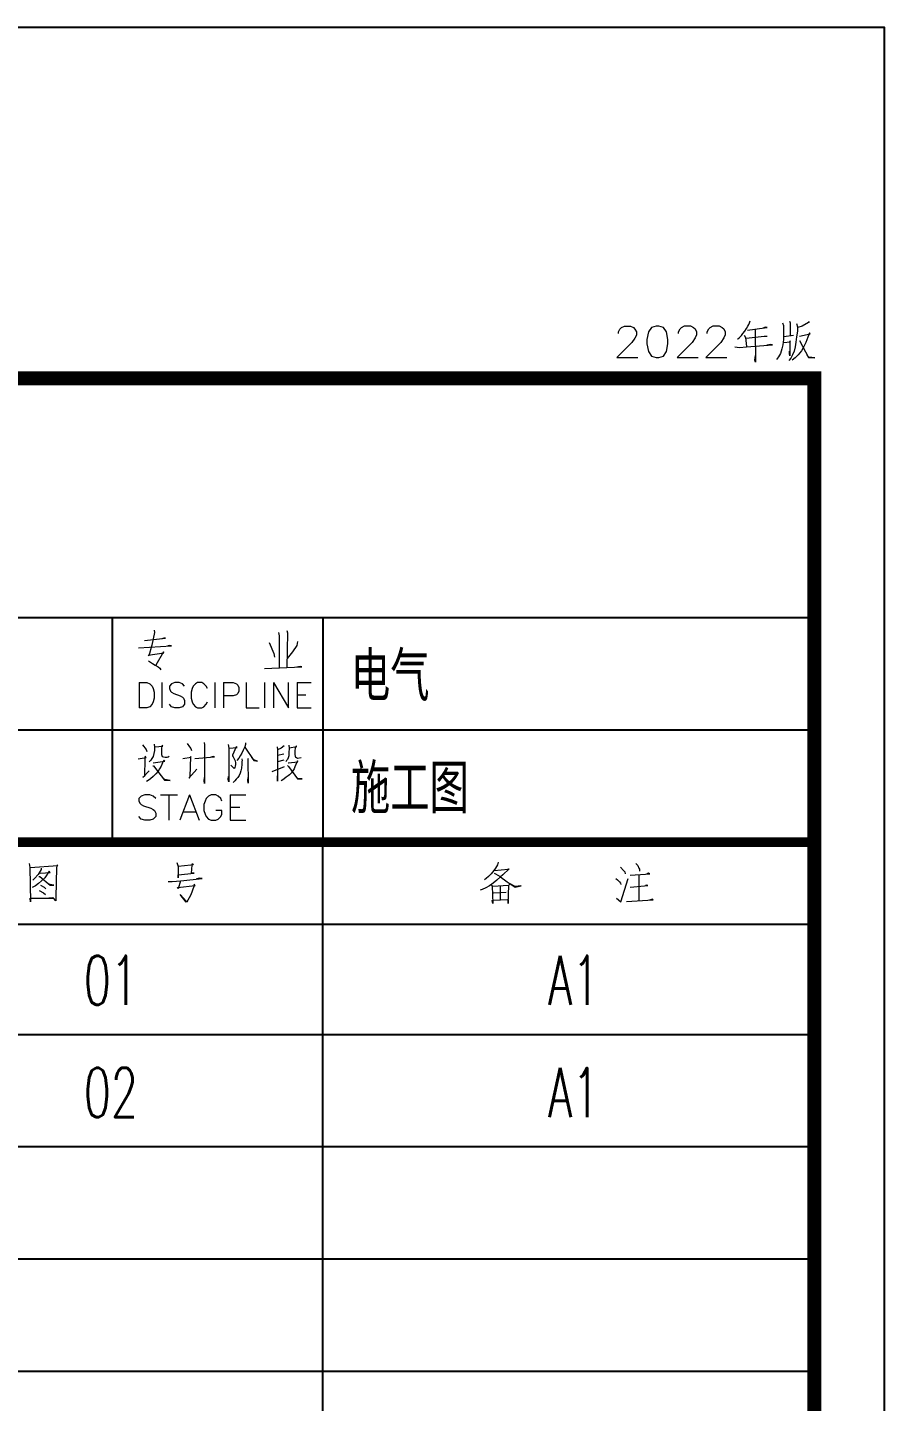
# Model space of a CAD drawing. Extents: x -809667 to 586099, y 3084146 to 3634412.
# Drawn here: x 380592.55 to 380623.06, y 3087190.03 to 3087238.97 of the extents above; entities that cross this region are included whole.
import ezdxf

# ---------------------------------------------------------------- set-up
doc = ezdxf.new("R2010")
doc.units = 0
doc.header["$LTSCALE"] = 0.5
doc.layers.add('PUB_TITLE', color=4, linetype='CONTINUOUS')
doc.layers.add('TEL_TEXT', color=7, linetype='CONTINUOUS')
doc.styles.add('_TEL_DIM', font='SIMPLEX', dxfattribs={"width": 0.8, "height": 3.5, "bigfont": 'HZTXT'})

msp = doc.modelspace()

# ---------------------------------------------------------------- linework, layer by layer
at = {"layer": 'PUB_TITLE'}
msp.add_lwpolyline([(380518.065, 3087090.467), (380623.065, 3087090.467), (380623.065, 3087238.967), (380518.065, 3087238.967)], close=True, dxfattribs=at)
at = {"layer": 'PUB_TITLE', "color": 140, "lineweight": 0}
for points in [[(380613.592, 3087228.067), (380613.592, 3087228.122), (380613.646, 3087228.225), (380613.7, 3087228.279), (380613.803, 3087228.333), (380614.02, 3087228.333), (380614.129, 3087228.279), (380614.178, 3087228.225), (380614.232, 3087228.122), (380614.232, 3087228.013), (380614.178, 3087227.905), (380614.075, 3087227.747), (380613.537, 3087227.21), (380614.286, 3087227.21)], [(380615.733, 3087228.068), (380615.733, 3087228.123), (380615.788, 3087228.23), (380615.84, 3087228.281), (380615.947, 3087228.337), (380616.16, 3087228.337), (380616.267, 3087228.281), (380616.323, 3087228.23), (380616.374, 3087228.123), (380616.374, 3087228.016), (380616.323, 3087227.909), (380616.216, 3087227.747), (380615.681, 3087227.213), (380616.43, 3087227.213)], [(380616.751, 3087228.068), (380616.751, 3087228.123), (380616.806, 3087228.23), (380616.858, 3087228.281), (380616.964, 3087228.337), (380617.178, 3087228.337), (380617.285, 3087228.281), (380617.341, 3087228.23), (380617.392, 3087228.123), (380617.392, 3087228.016), (380617.341, 3087227.909), (380617.234, 3087227.747), (380616.699, 3087227.213), (380617.447, 3087227.213)], [(380617.835, 3087227.877), (380617.846, 3087227.877), (380617.906, 3087227.921), (380617.976, 3087227.991), (380618.025, 3087228.062), (380618.096, 3087228.149), (380618.155, 3087228.241), (380618.204, 3087228.333), (380618.237, 3087228.393), (380618.264, 3087228.442), (380618.286, 3087228.523)], [(380618.193, 3087228.181), (380618.79, 3087228.263), (380618.888, 3087228.279), (380618.817, 3087228.29), (380618.747, 3087228.252)], [(380618.465, 3087228.219), (380618.475, 3087227.047), (380618.448, 3087227.118), (380618.475, 3087227.286)], [(380619.43, 3087228.442), (380619.463, 3087228.35), (380619.463, 3087228.062), (380619.463, 3087227.85), (380619.441, 3087227.66), (380619.409, 3087227.519), (380619.36, 3087227.357), (380619.289, 3087227.237), (380619.219, 3087227.145)], [(380619.935, 3087228.42), (380619.962, 3087228.301), (380619.962, 3087228.149), (380619.935, 3087227.948), (380619.913, 3087227.758), (380619.881, 3087227.59), (380619.843, 3087227.438), (380619.794, 3087227.308), (380619.734, 3087227.188), (380619.664, 3087227.107)], [(380619.68, 3087228.512), (380619.702, 3087228.442), (380619.702, 3087227.991)], [(380620.044, 3087227.97), (380620.424, 3087228.051), (380620.396, 3087228.089), (380620.337, 3087227.932), (380620.266, 3087227.747), (380620.196, 3087227.606), (380620.114, 3087227.449), (380619.995, 3087227.308), (380619.881, 3087227.205), (380619.783, 3087227.118)], [(380620.386, 3087228.491), (380620.364, 3087228.453), (380620.136, 3087228.333), (380619.984, 3087228.279)], [(380617.732, 3087227.59), (380617.906, 3087227.568), (380618.155, 3087227.59), (380619.078, 3087227.66), (380619.007, 3087227.677), (380618.877, 3087227.65)], [(380618.888, 3087227.959), (380618.779, 3087227.959), (380618.134, 3087227.888), (380618.085, 3087227.991), (380618.117, 3087227.921), (380618.155, 3087227.606)], [(380619.463, 3087227.747), (380619.713, 3087227.769), (380619.691, 3087227.807), (380619.691, 3087227.275), (380619.68, 3087227.346), (380619.68, 3087227.438)], [(380619.479, 3087227.959), (380619.821, 3087228.008)], [(380620.033, 3087227.818), (380620.364, 3087227.215), (380620.586, 3087227.205), (380620.375, 3087227.226), (380620.315, 3087227.297)], [(380597.059, 3087217.503), (380597.07, 3087217.411), (380596.978, 3087216.971), (380596.869, 3087216.586), (380596.848, 3087216.608), (380597.412, 3087216.689), (380597.401, 3087216.727), (380597.119, 3087216.255)], [(380601.49, 3087217.411), (380601.511, 3087217.302), (380601.511, 3087216.157)], [(380601.783, 3087217.492), (380601.81, 3087217.4), (380601.783, 3087216.168)], [(380596.506, 3087216.868), (380597.683, 3087216.939), (380597.624, 3087216.95), (380597.553, 3087216.939)], [(380596.717, 3087217.129), (380597.461, 3087217.21), (380597.412, 3087217.21), (380597.331, 3087217.188)], [(380601.159, 3087217.058), (380601.322, 3087216.667), (380601.349, 3087216.537)], [(380602.163, 3087217.101), (380602.141, 3087216.95), (380601.984, 3087216.727), (380601.794, 3087216.488)], [(380596.859, 3087216.407), (380597, 3087216.315), (380597.097, 3087216.255), (380597.2, 3087216.195), (380597.26, 3087216.146), (380597.298, 3087216.087)], [(380600.996, 3087216.136), (380602.325, 3087216.195), (380602.266, 3087216.206), (380602.141, 3087216.184)], [(380596.526, 3087215.631), (380596.526, 3087214.73)], [(380596.526, 3087215.631), (380596.797, 3087215.631), (380596.911, 3087215.587), (380596.992, 3087215.506), (380597.03, 3087215.419), (380597.068, 3087215.289), (380597.068, 3087215.077), (380597.03, 3087214.947), (380596.992, 3087214.86), (380596.911, 3087214.774), (380596.797, 3087214.73), (380596.526, 3087214.73)], [(380597.334, 3087215.631), (380597.334, 3087214.73)], [(380598.148, 3087215.506), (380598.067, 3087215.587), (380597.953, 3087215.631), (380597.801, 3087215.631), (380597.682, 3087215.587), (380597.606, 3087215.506), (380597.606, 3087215.419), (380597.644, 3087215.332), (380597.682, 3087215.289), (380597.763, 3087215.246), (380597.991, 3087215.159), (380598.067, 3087215.115), (380598.11, 3087215.077), (380598.148, 3087214.991), (380598.148, 3087214.86), (380598.067, 3087214.774), (380597.953, 3087214.73), (380597.801, 3087214.73), (380597.682, 3087214.774), (380597.606, 3087214.86)], [(380598.957, 3087215.419), (380598.919, 3087215.506), (380598.837, 3087215.587), (380598.761, 3087215.631), (380598.609, 3087215.631), (380598.533, 3087215.587), (380598.452, 3087215.506), (380598.414, 3087215.419), (380598.376, 3087215.289), (380598.376, 3087215.077), (380598.414, 3087214.947), (380598.452, 3087214.86), (380598.533, 3087214.774), (380598.609, 3087214.73), (380598.761, 3087214.73), (380598.837, 3087214.774), (380598.919, 3087214.86), (380598.957, 3087214.947)], [(380599.223, 3087215.631), (380599.223, 3087214.73)], [(380599.532, 3087215.631), (380599.532, 3087214.73)], [(380599.532, 3087215.631), (380599.879, 3087215.631), (380599.999, 3087215.587), (380600.037, 3087215.544), (380600.075, 3087215.463), (380600.075, 3087215.332), (380600.037, 3087215.246), (380599.999, 3087215.202), (380599.879, 3087215.159), (380599.532, 3087215.159)], [(380600.34, 3087215.631), (380600.34, 3087214.73), (380600.807, 3087214.73)], [(380600.997, 3087215.631), (380600.997, 3087214.73)], [(380601.306, 3087215.631), (380601.306, 3087214.73)], [(380601.306, 3087215.631), (380601.849, 3087214.73), (380601.849, 3087215.631)], [(380602.153, 3087215.631), (380602.153, 3087214.73)], [(380602.153, 3087215.631), (380602.658, 3087215.631)], [(380602.153, 3087215.202), (380602.462, 3087215.202)], [(380602.153, 3087214.73), (380602.658, 3087214.73)], [(380596.652, 3087213.416), (380596.78, 3087213.25), (380596.8, 3087213.18)], [(380597.066, 3087213.44), (380597.077, 3087213.334), (380597.077, 3087213.216), (380597.056, 3087213.109), (380597.024, 3087213.003), (380596.981, 3087212.932), (380596.939, 3087212.872), (380596.886, 3087212.813)], [(380597.087, 3087213.345), (380597.374, 3087213.369), (380597.353, 3087213.404), (380597.321, 3087213.31), (380597.321, 3087213.227), (380597.321, 3087213.157), (380597.321, 3087213.074), (380597.332, 3087213.038), (380597.353, 3087213.003), (380597.396, 3087212.991), (380597.449, 3087212.979), (380597.523, 3087212.979), (380597.566, 3087212.991), (380597.597, 3087213.015)], [(380598.24, 3087213.463), (380598.325, 3087213.345), (380598.368, 3087213.286), (380598.39, 3087213.216)], [(380598.846, 3087213.499), (380598.856, 3087213.416), (380598.856, 3087212.034), (380598.846, 3087212.129), (380598.856, 3087212.247)], [(380599.702, 3087213.428), (380599.722, 3087213.298), (380599.722, 3087212.093), (380599.702, 3087212.176), (380599.712, 3087212.282)], [(380600.318, 3087213.487), (380600.318, 3087213.428), (380600.286, 3087213.345), (380600.233, 3087213.227), (380600.18, 3087213.121), (380600.127, 3087213.026), (380600.074, 3087212.944), (380600.009, 3087212.861)], [(380601.853, 3087213.404), (380601.875, 3087213.298), (380601.863, 3087213.132), (380601.853, 3087213.026), (380601.832, 3087212.956), (380601.81, 3087212.897), (380601.779, 3087212.861), (380601.747, 3087212.813)], [(380596.493, 3087212.92), (380596.78, 3087212.967), (380596.737, 3087213.015), (380596.727, 3087212.92), (380596.715, 3087212.294), (380596.662, 3087212.247), (380596.886, 3087212.494)], [(380598.081, 3087212.932), (380598.378, 3087212.979), (380598.357, 3087213.003), (380598.336, 3087212.27), (380598.294, 3087212.223), (380598.581, 3087212.554)], [(380598.516, 3087212.932), (380599.207, 3087212.991), (380599.165, 3087213.003), (380599.08, 3087212.979)], [(380599.734, 3087213.298), (380600.021, 3087213.322), (380599.988, 3087213.345), (380599.85, 3087213.05), (380599.85, 3087213.026), (380599.872, 3087212.991), (380599.903, 3087212.944), (380599.925, 3087212.897), (380599.946, 3087212.849), (380599.956, 3087212.779), (380599.956, 3087212.72), (380599.946, 3087212.66), (380599.935, 3087212.613), (380599.914, 3087212.578), (380599.797, 3087212.696)], [(380600.18, 3087212.92), (380600.201, 3087212.849), (380600.18, 3087212.826), (380600.18, 3087212.731), (380600.169, 3087212.589), (380600.147, 3087212.494), (380600.127, 3087212.401), (380600.094, 3087212.318), (380600.041, 3087212.247), (380599.988, 3087212.188), (380599.935, 3087212.129), (380599.872, 3087212.07)], [(380600.297, 3087213.334), (380600.615, 3087212.861), (380600.743, 3087212.838), (380600.615, 3087212.885), (380600.541, 3087212.967)], [(380600.392, 3087212.932), (380600.413, 3087212.897), (380600.403, 3087212.885), (380600.413, 3087212.046), (380600.403, 3087212.141), (380600.413, 3087212.247)], [(380601.439, 3087213.345), (380601.45, 3087213.239), (380601.45, 3087212.117), (380601.45, 3087212.211), (380601.45, 3087212.306)], [(380601.694, 3087213.381), (380601.588, 3087213.298), (380601.46, 3087213.239)], [(380601.46, 3087213.05), (380601.684, 3087213.097)], [(380601.875, 3087213.31), (380602.14, 3087213.357), (380602.119, 3087213.369), (380602.087, 3087213.298), (380602.076, 3087213.204), (380602.076, 3087213.074), (380602.087, 3087213.015), (380602.097, 3087212.979), (380602.129, 3087212.967), (380602.172, 3087212.944), (380602.3, 3087212.967)], [(380597.024, 3087212.779), (380597.438, 3087212.838), (380597.406, 3087212.872), (380597.363, 3087212.779), (380597.31, 3087212.66), (380597.257, 3087212.566), (380597.204, 3087212.483), (380597.119, 3087212.377), (380597.024, 3087212.282), (380596.928, 3087212.2), (380596.853, 3087212.141), (380596.79, 3087212.105)], [(380597.013, 3087212.672), (380597.034, 3087212.672), (380597.428, 3087212.152), (380597.629, 3087212.141), (380597.428, 3087212.176), (380597.374, 3087212.223)], [(380601.269, 3087212.46), (380601.704, 3087212.648)], [(380601.684, 3087212.872), (380601.46, 3087212.813)], [(380601.832, 3087212.779), (380601.843, 3087212.779), (380602.182, 3087212.813), (380602.161, 3087212.849), (380602.108, 3087212.72), (380602.076, 3087212.637), (380602.044, 3087212.566), (380602.002, 3087212.494), (380601.949, 3087212.424), (380601.885, 3087212.353), (380601.832, 3087212.306), (380601.768, 3087212.259), (380601.694, 3087212.2), (380601.641, 3087212.164), (380601.588, 3087212.129)], [(380601.81, 3087212.684), (380601.843, 3087212.648), (380602.172, 3087212.2), (380602.331, 3087212.2), (380602.182, 3087212.211), (380602.129, 3087212.259)], [(380597.118, 3087211.501), (380597.032, 3087211.587), (380596.904, 3087211.629), (380596.733, 3087211.629), (380596.604, 3087211.587), (380596.518, 3087211.501), (380596.518, 3087211.415), (380596.562, 3087211.329), (380596.604, 3087211.287), (380596.689, 3087211.243), (380596.946, 3087211.158), (380597.032, 3087211.115), (380597.075, 3087211.072), (380597.118, 3087210.986), (380597.118, 3087210.858), (380597.032, 3087210.772), (380596.904, 3087210.729), (380596.733, 3087210.729), (380596.604, 3087210.772), (380596.518, 3087210.858)], [(380597.29, 3087211.629), (380597.889, 3087211.629)], [(380597.589, 3087211.629), (380597.589, 3087210.729)], [(380598.317, 3087211.629), (380597.974, 3087210.729)], [(380598.317, 3087211.629), (380598.66, 3087210.729)], [(380599.473, 3087211.415), (380599.431, 3087211.501), (380599.345, 3087211.587), (380599.259, 3087211.629), (380599.088, 3087211.629), (380599.002, 3087211.587), (380598.917, 3087211.501), (380598.874, 3087211.415), (380598.831, 3087211.287), (380598.831, 3087211.072), (380598.874, 3087210.944), (380598.917, 3087210.858), (380599.002, 3087210.772), (380599.088, 3087210.729), (380599.259, 3087210.729), (380599.345, 3087210.772), (380599.431, 3087210.858), (380599.473, 3087210.944), (380599.473, 3087211.072), (380599.259, 3087211.072)], [(380599.773, 3087211.629), (380599.773, 3087210.729)], [(380599.773, 3087211.629), (380600.33, 3087211.629)], [(380598.103, 3087211.03), (380598.531, 3087211.03)], [(380599.773, 3087211.201), (380600.116, 3087211.201)], [(380599.773, 3087210.729), (380600.33, 3087210.729)], [(380592.613, 3087209.194), (380592.64, 3087209.042), (380592.662, 3087207.821), (380592.651, 3087207.951), (380593.487, 3087207.951), (380593.427, 3087207.967), (380593.313, 3087207.951)], [(380592.651, 3087209.042), (380593.639, 3087209.112), (380593.606, 3087209.145), (380593.585, 3087209.042), (380593.568, 3087207.978), (380593.557, 3087207.859), (380593.476, 3087207.951)], [(380593.042, 3087209.025), (380593.042, 3087208.971), (380592.933, 3087208.792), (380592.803, 3087208.651), (380592.744, 3087208.591)], [(380597.871, 3087209.226), (380597.92, 3087209.085), (380597.92, 3087208.673), (380597.92, 3087208.781), (380598.485, 3087208.841), (380598.392, 3087208.841), (380598.414, 3087209.134), (380598.43, 3087209.183), (380598.452, 3087209.145), (380598.371, 3087209.134), (380597.92, 3087209.085)], [(380609.169, 3087208.944), (380609.668, 3087208.982), (380609.658, 3087208.982), (380609.701, 3087209.004), (380609.479, 3087208.781), (380609.397, 3087208.711), (380609.278, 3087208.602), (380609.267, 3087208.591), (380609.137, 3087208.483), (380608.996, 3087208.391), (380608.876, 3087208.32), (380608.746, 3087208.26), (380608.675, 3087208.239)], [(380609.31, 3087209.242), (380609.289, 3087209.145), (380609.218, 3087209.025), (380609.158, 3087208.944), (380609.066, 3087208.825), (380608.968, 3087208.722), (380608.887, 3087208.651), (380608.827, 3087208.602)], [(380613.662, 3087209.053), (380613.771, 3087208.944), (380613.814, 3087208.895), (380613.83, 3087208.825)], [(380614.216, 3087209.194), (380614.286, 3087209.112), (380614.324, 3087209.025), (380614.346, 3087208.982), (380614.346, 3087208.911)], [(380592.982, 3087208.852), (380593.026, 3087208.841), (380593.357, 3087208.873), (380593.324, 3087208.911), (380593.167, 3087208.684), (380593.053, 3087208.57), (380592.944, 3087208.472), (380592.841, 3087208.391), (380592.722, 3087208.331)], [(380592.955, 3087208.722), (380592.993, 3087208.722), (380593.357, 3087208.412), (380593.487, 3087208.412), (380593.357, 3087208.439), (380593.297, 3087208.461)], [(380597.557, 3087208.542), (380597.709, 3087208.542), (380598.013, 3087208.57), (380598.772, 3087208.651), (380598.685, 3087208.662), (380598.571, 3087208.64)], [(380598.002, 3087208.57), (380597.92, 3087208.282), (380597.899, 3087208.331), (380598.523, 3087208.401), (380598.485, 3087208.45), (380598.485, 3087208.401), (380598.414, 3087208.201), (380598.371, 3087208.07), (380598.311, 3087207.967), (380598.262, 3087207.88), (380598.23, 3087207.821), (380598.202, 3087207.81), (380597.991, 3087208.081), (380598.213, 3087207.837)], [(380609.169, 3087208.841), (380609.218, 3087208.825), (380609.386, 3087208.722), (380609.457, 3087208.662), (380609.538, 3087208.602), (380609.63, 3087208.532), (380609.913, 3087208.342), (380610.13, 3087208.391), (380610.113, 3087208.391), (380609.913, 3087208.369), (380609.739, 3087208.461), (380609.679, 3087208.401), (380609.115, 3087208.369), (380609.077, 3087208.401), (380609.099, 3087208.38), (380609.115, 3087207.766), (380609.099, 3087207.87), (380609.115, 3087207.88), (380609.126, 3087207.88), (380609.668, 3087207.908), (380609.668, 3087207.766), (380609.69, 3087208.401)], [(380613.499, 3087208.651), (380613.559, 3087208.602), (380613.63, 3087208.532), (380613.662, 3087208.483), (380613.673, 3087208.439)], [(380613.521, 3087207.951), (380613.673, 3087207.821), (380613.934, 3087208.651)], [(380614.015, 3087208.77), (380614.558, 3087208.814), (380614.715, 3087208.825), (380614.666, 3087208.841), (380614.606, 3087208.814)], [(380614.313, 3087208.781), (380614.313, 3087207.87)], [(380592.971, 3087208.222), (380593.123, 3087208.141), (380593.194, 3087208.081)], [(380593.015, 3087208.423), (380593.145, 3087208.342), (380593.205, 3087208.282)], [(380609.147, 3087208.141), (380609.598, 3087208.168)], [(380609.386, 3087208.391), (380609.386, 3087207.908)], [(380614.015, 3087208.342), (380614.525, 3087208.391), (380614.644, 3087208.401), (380614.606, 3087208.412), (380614.558, 3087208.401)], [(380613.885, 3087207.837), (380614.829, 3087207.891), (380614.807, 3087207.918), (380614.704, 3087207.88)]]:
    msp.add_lwpolyline(points, dxfattribs=at)
msp.add_lwpolyline([(380614.932, 3087228.333), (380614.769, 3087228.279), (380614.661, 3087228.122), (380614.606, 3087227.85), (380614.606, 3087227.693), (380614.661, 3087227.422), (380614.769, 3087227.264), (380614.932, 3087227.21), (380615.035, 3087227.21), (380615.198, 3087227.264), (380615.306, 3087227.422), (380615.355, 3087227.693), (380615.355, 3087227.85), (380615.306, 3087228.122), (380615.198, 3087228.279), (380615.035, 3087228.333), (380614.932, 3087228.333)], close=True, dxfattribs=at)
at = {"layer": 'PUB_TITLE', "const_width": 0.5}
msp.add_lwpolyline([(380520.565, 3087092.967), (380620.565, 3087092.967), (380620.565, 3087226.467), (380520.565, 3087226.467)], close=True, dxfattribs=at)
at = {"layer": 'PUB_TITLE'}
for points in [[(380545.34, 3087217.95), (380620.565, 3087217.95)], [(380595.565, 3087217.95), (380595.565, 3087209.95)], [(380603.065, 3087217.95), (380603.065, 3087209.95)], [(380545.34, 3087213.95), (380620.565, 3087213.95)], [(380603.065, 3087096.499), (380603.065, 3087209.95)], [(380520.565, 3087207.029), (380620.565, 3087207.029)], [(380520.565, 3087203.103), (380620.565, 3087203.103)], [(380520.565, 3087199.103), (380620.565, 3087199.103)], [(380520.565, 3087195.103), (380620.565, 3087195.103)], [(380520.565, 3087191.103), (380620.565, 3087191.103)]]:
    msp.add_lwpolyline(points, dxfattribs=at)
at = {"layer": 'PUB_TITLE', "const_width": 0.35}
msp.add_lwpolyline([(380520.565, 3087209.95), (380620.565, 3087209.95)], dxfattribs=at)

# ---------------------------------------------------------------- texts
at = {"layer": 'TEL_TEXT', "style": '_TEL_DIM'}
for s, width, p in [('电气', 0.8, (380604.066, 3087214.975)), ('施工图', 0.8, (380604.066, 3087210.975)), ('01', 0.64, (380594.561, 3087204.155)), ('A1', 0.64, (380611.086, 3087204.155)), ('02', 0.64, (380594.561, 3087200.155)), ('A1', 0.64, (380611.086, 3087200.155))]:
    msp.add_text(s, height=1.75, dxfattribs=dict(at, width=width)).set_placement(p)

doc.saveas('drawing.dxf')
